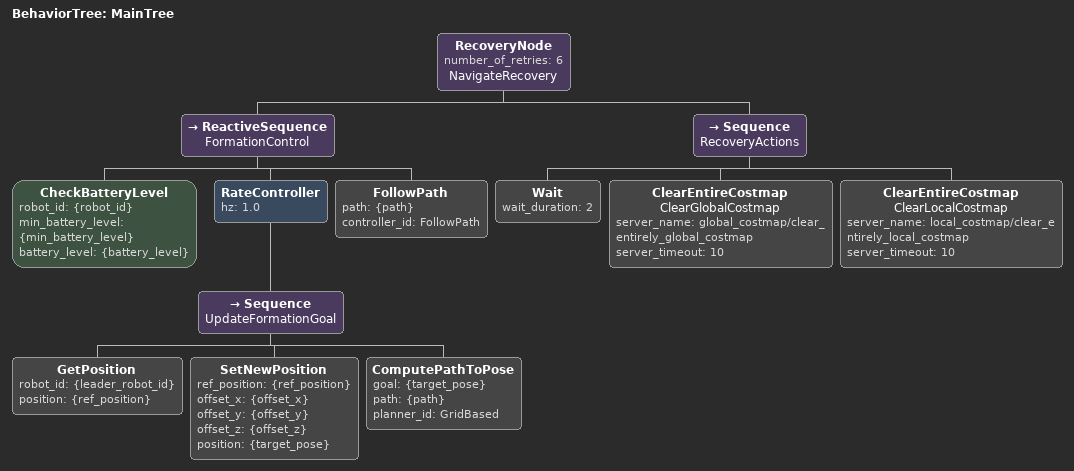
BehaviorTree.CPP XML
<?xml version="1.0" encoding="UTF-8"?>
<root main_tree_to_execute="MainTree">
  <BehaviorTree ID="MainTree">
    <RecoveryNode number_of_retries="6" name="NavigateRecovery">

      <ReactiveSequence name="FormationControl">

        <!-- Battery guard: aborts the whole sequence if battery too low -->
        <CheckBatteryLevel
          robot_id="{robot_id}"
          min_battery_level="{min_battery_level}"
          battery_level="{battery_level}"/>

        <RateController hz="1.0">
          <Sequence name="UpdateFormationGoal">
            <GetPosition
              robot_id="{leader_robot_id}"
              position="{ref_position}"/>
            <SetNewPosition
              ref_position="{ref_position}"
              offset_x="{offset_x}"
              offset_y="{offset_y}"
              offset_z="{offset_z}"
              position="{target_pose}"/>
            <ComputePathToPose
              goal="{target_pose}"
              path="{path}"
              planner_id="GridBased"/>
          </Sequence>
        </RateController>

        <!-- Follow the last computed path continuously -->
        <FollowPath
          path="{path}"
          controller_id="FollowPath"/>

      </ReactiveSequence>

      <!-- Executed whenever FormationControl returns FAILURE -->
      <Sequence name="RecoveryActions">
        <Wait wait_duration="2"/>
        <ClearEntireCostmap
          name="ClearGlobalCostmap"
          server_name="global_costmap/clear_entirely_global_costmap"
          server_timeout="10"/>
        <ClearEntireCostmap
          name="ClearLocalCostmap"
          server_name="local_costmap/clear_entirely_local_costmap"
          server_timeout="10"/>
      </Sequence>

    </RecoveryNode>
  </BehaviorTree>
</root>
